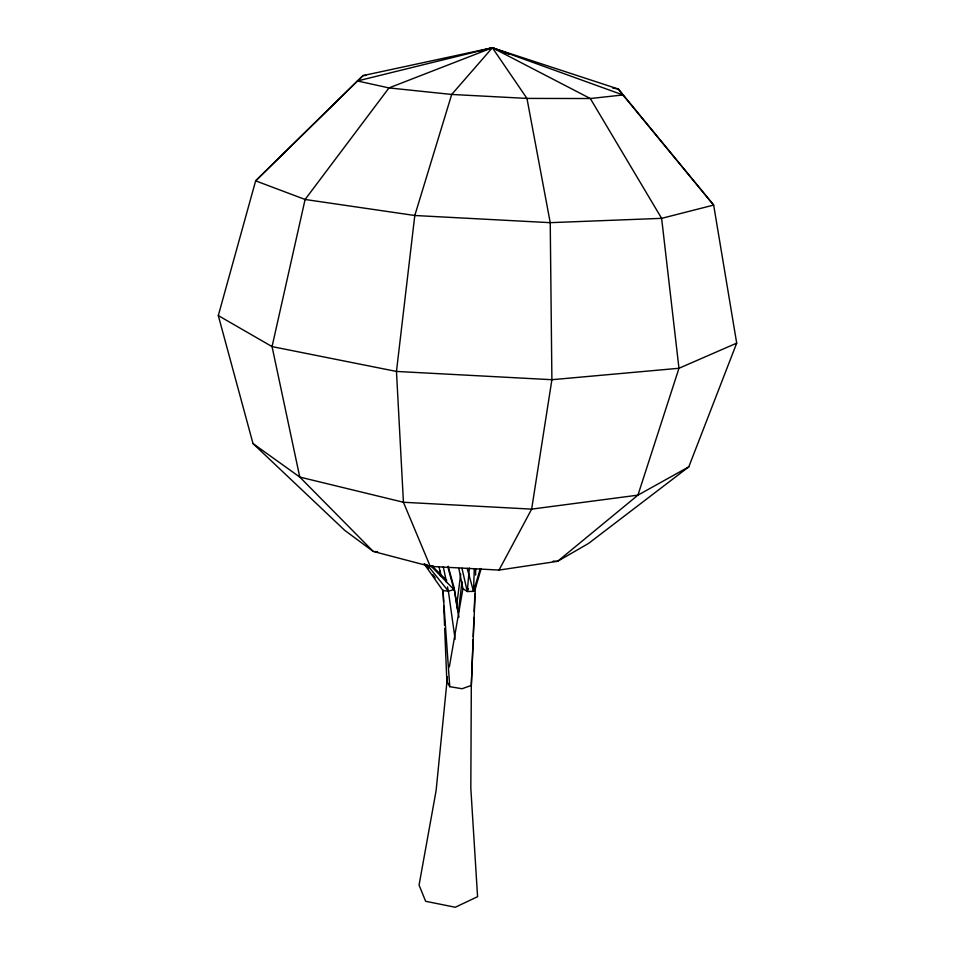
<?xml version="1.0" encoding="UTF-8"?>
<svg xmlns="http://www.w3.org/2000/svg" width="955" height="955" viewBox="0 0 955 955"><rect width="100%" height="100%" fill="white"/><g stroke="black" fill="none" stroke-linecap="round" stroke-linejoin="round"><path stroke-width="1.43" d="M475.435 585.451L471.316 685.439L470.815 788.15L477.572 896.685L455.284 907.25L425.644 901.293L419.066 885.07L436.101 790.668L447.418 676.952M475.614 575.089L475.709 569.168M458.842 568.416L462.924 588.638L467.282 591.491L473.525 591.372L474.265 569.359M458.937 617.193L454.019 587.528L448.182 566.22M473.095 639.611L471.316 685.439L462.065 688.734L449.769 686.681L446.845 681.357L444.672 628.318M473.202 636.651L473.955 617.443M474.181 611.534L474.874 593.795M461.945 568.249L467.282 591.491L469.347 568.01M458.328 612.788L461.934 581.75M456.717 604.945L460.704 574.086M446.845 681.357L447.346 678.468M449.351 666.877L462.924 588.638M218.301 315.58L255.642 180.841L357.409 80.96L363.031 75.6L492.374 47.75L618.386 89.054L713.66 205.074L736.699 343.143L688.794 466.852L588.59 543.395L557.601 561.313L499.035 570.075L430.251 566.387L373.214 551.429L344.707 530.323L253.015 443.586L218.301 315.58L272.056 346.605L396.468 371.435L551.894 379.708L678.969 368.272L736.699 343.143M481.117 568.631L475.387 588.411L473.525 591.372L467.162 568.392M473.525 591.372L480.317 568.535M467.282 591.491L468.248 588.662M499.035 570.075L531.649 509.122L551.894 379.708L550.235 222.67L526.957 98.413L492.374 47.75L357.409 80.96L388.983 87.92L451.703 94.45L526.957 98.413L590.321 98.532L622.947 94.963L713.66 205.074L661.624 218.349L550.235 222.67L414.792 215.496L305.099 199.476L255.642 180.841L363.031 75.6L365.92 75.397M688.794 466.852L637.94 495.144L557.601 561.313L553.148 561.122M424.092 563.82L442.929 590.608L448.384 591.145L453.935 589.605L447.859 566.9M480.902 50.913L492.374 47.75L622.947 94.963L618.386 89.054L612.728 88.051M433.081 565.67L430.251 566.387L403.428 502.258L396.468 371.435L414.792 215.496L451.703 94.45L492.374 47.75L508.848 54.172M374.682 551.524L377.619 551.715M253.015 443.586L299.775 477.07L373.214 551.429M432.173 566.076L446.737 580.377M431.302 566.339L453.935 589.605M426.909 564.512L448.384 591.145L455.117 639.217M424.772 563.832L428.258 568.535M432.603 574.421L435.217 577.942M443.263 566.721L446.57 582.526M447.477 586.836L448.384 591.145M440.195 571.018L440.673 573.931M439.24 567.294L440.625 576.032M454.019 587.528L457.409 609.577M442.929 590.608L449.769 686.681M443.108 589.999L443.586 601.793M443.777 606.21L444.553 625.37M305.099 199.476L272.056 346.605L299.775 477.07L403.428 502.258L531.649 509.122L637.94 495.144L678.969 368.272L661.624 218.349L590.321 98.532L492.374 47.75L388.983 87.92L305.099 199.476"/></g></svg>
